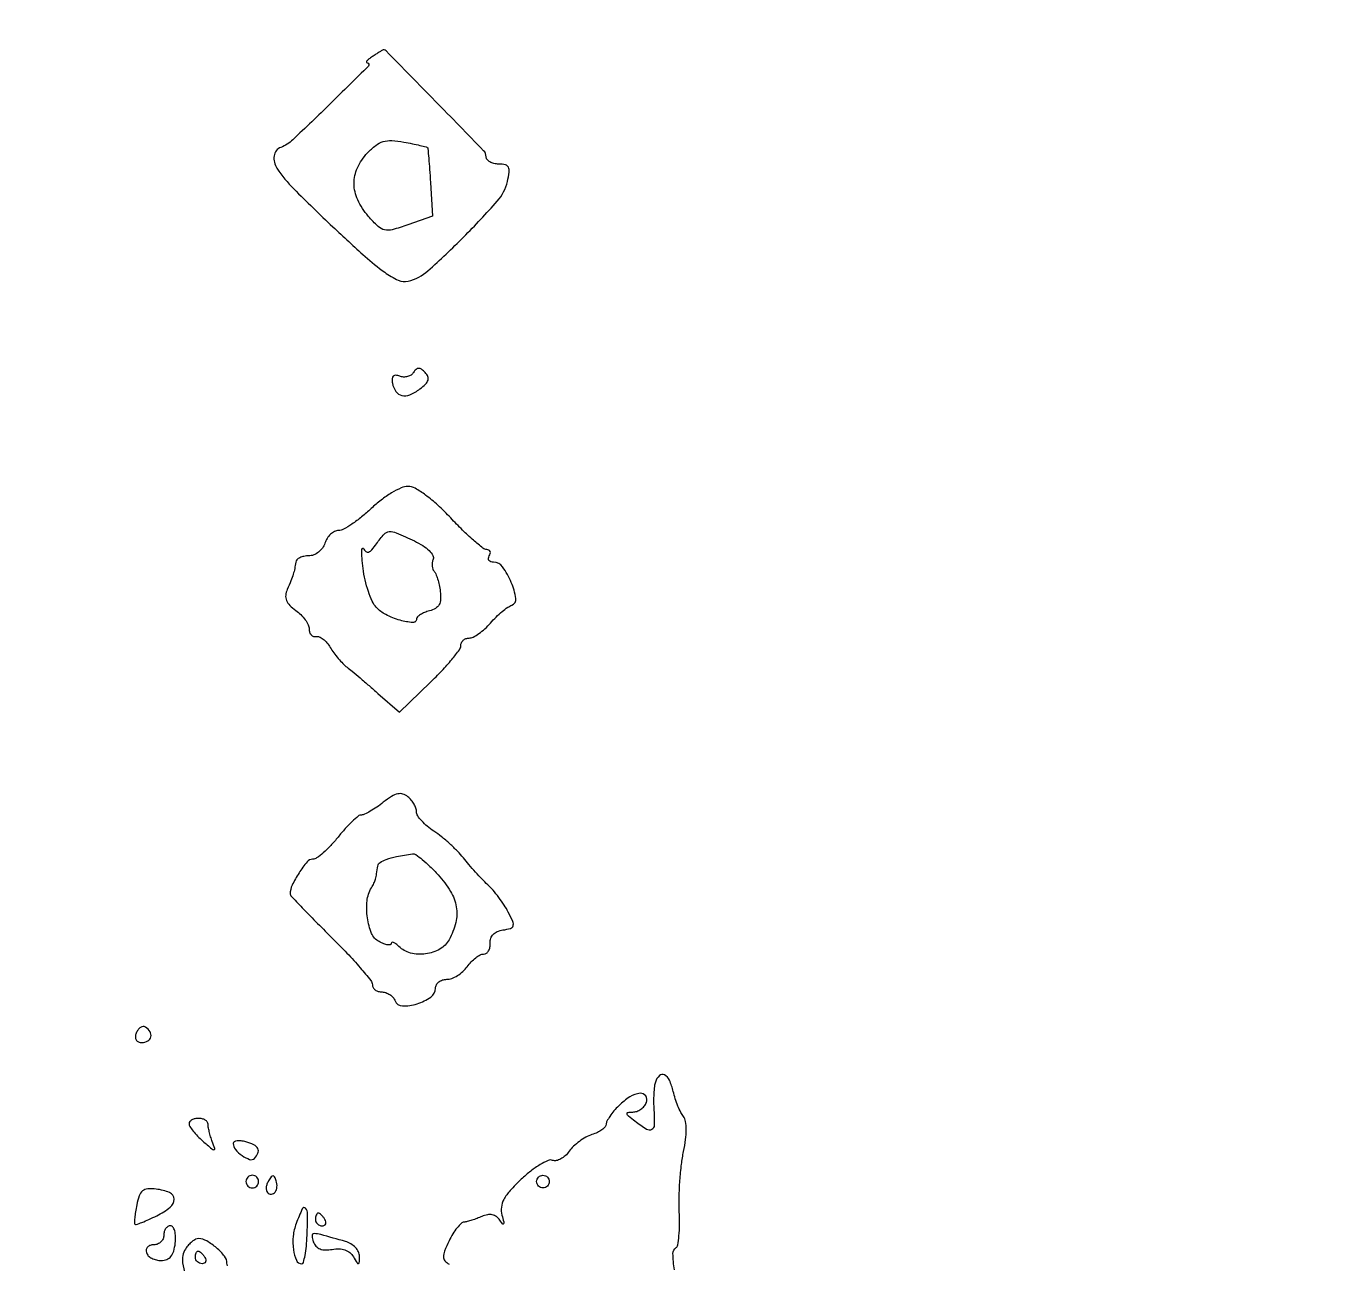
# Model space of a CAD drawing. Extents: x 0 to 4160, y 0 to 3120.
# Drawn here: x 3673.2 to 3879.4, y 727 to 922.8 of the extents above; entities that cross this region are included whole.
import ezdxf

# ---------------------------------------------------------------- set-up
doc = ezdxf.new("R2010")
doc.units = 0

msp = doc.modelspace()

# ---------------------------------------------------------------- linework, layer by layer
for points in [[(4159.499279, 606.274193, 0.000001), (4159.667734, 974.478125, 0.000057), (4159.806661, 1380.08378, 0.000034), (4159.883999, 1862.25)], [(757.647081, 3119.740147, 0.000002), (520.492565, 3119.487217, 0.4139)], [(1964.75, 0.149832, 0.000016), (2717.930904, 0.232101, 0.000028), (3351.473438, 0.357111)], [(3775.800207, 726.039654, -0.027098), (3775.575178, 728.620982, -0.268699), (3776.069626, 729.543031, 0.220039), (3776.348541, 729.965012, 0.015687), (3776.520627, 731.39822, 0.019761), (3776.607599, 733.186012, 0.013499), (3776.571187, 735.219669, -0.017465), (3776.548109, 737.533776, -0.011721), (3776.676092, 740.176197, -0.011813), (3776.920838, 742.732182, -0.022764), (3777.257753, 744.760409, 0.02018), (3777.581088, 746.646551, 0.033743), (3777.680721, 748.252453, 0.040584), (3777.571209, 749.513549, 0.12529), (3777.227349, 750.289743, -0.051948), (3776.816456, 750.941497, -0.018225), (3776.362324, 751.952299, -0.017869), (3775.940222, 753.108384, -0.019965), (3775.618835, 754.25, 0.04614), (3775.018144, 756.022738, 0.167867), (3774.218028, 756.878932, 0.32542), (3773.427682, 756.765448, 0.117363), (3772.783518, 755.75, 0.056344), (3772.630034, 755.060659, 0.014194), (3772.540152, 753.9125, 0.014306), (3772.51212, 752.585934, 0.01399), (3772.559512, 751.25, -0.01949), (3772.616164, 748.934756, -0.265018), (3772.203233, 748.234234, -0.277769), (3771.407659, 748.251614, -0.020964), (3769.55887, 749.531803, -0.010934), (3768.546442, 750.332961, -0.161632), (3768.309351, 750.71196, -0.435996), (3768.459121, 750.938686, -0.041204), (3769.201882, 751, 0.085793), (3769.850497, 751.112119, 0.066274), (3770.489765, 751.440625, 0.066021), (3771.023159, 751.926582, 0.083605), (3771.361626, 752.5, 0.236874), (3771.258024, 753.545543, 0.287823), (3770.386105, 753.962817, 0.112086), (3768.73623, 753.384058, 0.056254), (3767, 752, 0.021392), (3766.234363, 751.165888, 0.025333), (3765.5875, 750.313545, 0.025423), (3765.122885, 749.55181, 0.124859), (3765, 749.067388, -0.183639), (3764.845037, 748.659693, -0.053421), (3764.339063, 748.199919, -0.045927), (3763.611268, 747.764581, -0.035332), (3762.75, 747.423928, 0.049728), (3761.78959, 747.011766, 0.031639), (3760.763272, 746.356801, 0.031648), (3759.828394, 745.578043, 0.049981), (3759.146245, 744.789366, -0.052913), (3758.534012, 744.089833, -0.061511), (3757.816563, 743.574104, -0.07153), (3757.107353, 743.309119, -0.146322), (3756.520684, 743.353689, 0.198019), (3755.807228, 743.336155, 0.031631), (3754.542401, 742.679612, 0.0309), (3753.07306, 741.666132, 0.022653), (3751.572043, 740.37363, 0.019178), (3749.791244, 738.559963, 0.060882), (3748.810351, 737.175155, 0.092935), (3748.419542, 735.95235, 0.0997), (3748.51311, 734.702766, -0.0074), (3748.794997, 733.63749, -0.163847), (3748.769429, 733.322223, -0.563404), (3748.613501, 733.300422, -0.01971), (3748.166431, 733.895717, 0.084748), (3747.628904, 734.445839, 0.106034), (3746.977773, 734.73397, 0.096026), (3746.214954, 734.744546, 0.058721), (3745.350925, 734.482084, -0.013782), (3744.569915, 734.165917, -0.012829), (3743.753917, 733.88511, -0.012929), (3743.016052, 733.672997, -0.04171), (3742.513475, 733.586367, 0.17122), (3742.045346, 733.373667, 0.033131), (3741.409616, 732.675932, 0.031777), (3740.743935, 731.721788, 0.024677), (3740.140992, 730.608297, 0.015865), (3739.428443, 728.991963, 0.096266), (3739.255082, 728.097982, 0.178967), (3739.484187, 727.479163, 0.088184), (3740.142454, 726.940155, -0.08927)], [(3705.066467, 726.663568, -0.079164), (3705, 727.08074, 0.169531), (3704.6192, 728.171558, 0.046815), (3703.342691, 729.500438, 0.047335), (3701.796945, 730.597752, 0.123397), (3700.494885, 730.968197, 0.128899), (3700.034662, 730.862982, 0.048037), (3699.474383, 730.498192, 0.043587), (3698.911186, 729.962624, 0.04019), (3698.432274, 729.323521, 0.181271), (3697.984602, 727.160674, 0.038385), (3698.882608, 723.347337, 0.038163)]]:
    msp.add_lwpolyline(points, format="xyb")
for points in [[(3728, 918, 0.019703), (3727.467939, 917.625644, 0.055007), (3727.13838, 917.310881, 0.183871), (3727.070925, 917.116969, 0.399166), (3727.173209, 917.015313, -0.660374), (3727.376763, 916.506842, -0.00248), (3721.362709, 910.565017, -0.004053), (3715.430926, 904.855687, -0.098259), (3713.497828, 903.63754, 0.277045), (3712.454973, 902.304484, 0.177883), (3712.91347, 900.335292, 0.051182), (3715.574914, 897.06502, 0.007435), (3721.739799, 891.080722, 0.005734), (3726.839544, 886.384792, 0.02662), (3729.952664, 883.86989, 0.047367), (3732.109089, 882.601729, 0.172391), (3733.666715, 882.452487, 0.12111), (3736.798608, 884.110755, 0.015011), (3742.444753, 889.455867, 0.01493), (3747.761734, 895.130143, 0.122745), (3749.381117, 898.25, 0.023621), (3749.663618, 899.7408, 0.151115), (3749.54264, 900.490842, 0.223764), (3749.051373, 900.880565, 0.057656), (3748.019052, 901, -0.055213), (3747.246695, 901.08555, -0.074805), (3746.593097, 901.339027, -0.094265), (3746.154664, 901.713794, -0.170513), (3746, 902.154134, 0.195184), (3745.61046, 903.113999, 0.00091), (3737.947458, 910.971598, 0.000662), (3730.168295, 918.898305, 0.342359), (3729.52638, 918.984687, 0.011736), (3729.505441, 918.971867, 0.000013), (3729.067124, 918.689119, 0.000124), (3728.576983, 918.37275, 0.000076)], [(3736.698989, 903.628493, -0.177838), (3736.785246, 903.449159, -0.001567), (3736.927947, 901.92235, -0.005166), (3737.069241, 900.153859, -0.003281), (3737.198989, 898.091561), (3737.5, 892.747766), (3733.612325, 891.378566, -0.016883), (3731.159375, 890.606695, -0.122573), (3729.933915, 890.573393, -0.138257), (3728.905296, 891.124074, -0.023553), (3727.363546, 892.754683, -0.068099), (3725.69546, 895.332604, -0.106822), (3725.107523, 897.895689, -0.111997), (3725.639347, 900.385777, -0.08035), (3727.237082, 902.752363, -0.038306), (3728.553723, 903.954651, -0.093258), (3729.716652, 904.556362, -0.087872), (3731.061847, 904.713388, -0.031391), (3732.987082, 904.477629, -0.004004), (3734.347753, 904.212246, -0.006066), (3735.526533, 903.957596, -0.002592), (3736.526458, 903.723391, -0.134609)], [(3734.511717, 868.018959, -0.107068), (3734.12769, 867.620453, -0.081839), (3733.575189, 867.368895, -0.077578), (3732.942164, 867.299556, -0.080338), (3732.326201, 867.42832, 0.067303), (3731.695778, 867.577263, 0.218587), (3731.299671, 867.440345, 0.197283), (3731.119668, 867.035121, 0.055062), (3731.177351, 866.329359, 0.099467), (3731.723911, 864.999126, 0.196734), (3732.653888, 864.370833, 0.154386), (3733.941977, 864.500981, 0.057244), (3735.540437, 865.4192, 0.033462), (3736.435923, 866.177563, 0.124367), (3736.82167, 866.801461, 0.182376), (3736.789479, 867.39161, 0.090889), (3736.362868, 868.019812, 0.041569), (3735.773277, 868.526445, 0.158108), (3735.317363, 868.674076, 0.19128), (3734.915538, 868.514302, 0.065286)], [(3727.816754, 846.491326, -0.018689), (3726.296653, 845.154644, -0.022774), (3724.775023, 844.025577, -0.022119), (3723.43436, 843.206192, -0.126765), (3722.634142, 843, 0.11832), (3722.013519, 842.851051, 0.070585), (3721.388749, 842.4125, 0.064262), (3720.854612, 841.764648, 0.063538), (3720.5, 841, -0.081113), (3720.112489, 840.235622, -0.069591), (3719.483985, 839.5875, -0.071315), (3718.718828, 839.149993, -0.094537), (3717.932612, 839, 0.049281), (3717.183954, 838.92603, 0.063942), (3716.530986, 838.70625, 0.078501), (3716.066704, 838.382399, 0.171835), (3715.875, 838, -0.019182), (3715.709619, 836.992598, -0.025182), (3715.477752, 836.089913, -0.020256), (3715.116789, 835.07686, -0.007586), (3714.532173, 833.686229, 0.079227), (3714.291345, 832.762414, 0.120823), (3714.409363, 831.94616, 0.100798), (3714.920036, 831.175123, 0.043497), (3715.86854, 830.379525, -0.041284), (3716.684052, 829.701594, -0.041732), (3717.373884, 828.901173, -0.045159), (3717.84999, 828.102663, -0.112318), (3718, 827.443296, 0.076765), (3718.08226, 826.91066, 0.109213), (3718.321086, 826.497406, 0.129562), (3718.676978, 826.268525, 0.135491), (3719.093058, 826.25, -0.160004), (3719.595263, 826.203428, -0.061835), (3720.204882, 825.843532, -0.052961), (3720.819606, 825.256172, -0.043673), (3721.343058, 824.515217, 0.025766), (3721.895409, 823.670815, 0.017866), (3722.600773, 822.774104, 0.018064), (3723.342146, 821.959515, 0.035016), (3724, 821.375169, -0.008846), (3724.795038, 820.740129, -0.002273), (3726.056534, 819.685713, -0.002314), (3727.484938, 818.469358, -0.00235), (3728.894583, 817.246114), (3732.289166, 814.272324), (3737.144583, 818.952324, 0.011743), (3739.004471, 820.831248, 0.016307), (3740.573721, 822.605326, 0.012781), (3741.772855, 824.131279, 0.161502), (3742, 824.816162, -0.110696), (3742.101227, 825.267786, -0.099984), (3742.387651, 825.652248, -0.094825), (3742.815804, 825.910126, -0.088487), (3743.319665, 826, 0.119949), (3743.965458, 826.157186, 0.033686), (3744.859445, 826.698994, 0.031904), (3745.819273, 827.468831, 0.028837), (3746.708324, 828.379553, -0.019523), (3747.59447, 829.321769, -0.019913), (3748.545791, 830.185526, -0.020141), (3749.429554, 830.867314, -0.073901), (3750.058132, 831.186044, 0.367236), (3750.711446, 832.263312, 0.059774), (3749.985784, 834.804595, 0.054758), (3748.619742, 837.264269, 0.243241), (3747.196872, 838, -0.081788), (3746.740811, 838.075103, -0.160288), (3746.449767, 838.29375, -0.182884), (3746.367757, 838.619199, -0.110106), (3746.5, 839, 0.078613), (3746.660133, 839.382293, 0.156525), (3746.637172, 839.70625, 0.185084), (3746.438115, 839.921075, 0.114864), (3746.09909, 840, -0.17147), (3745.497447, 840.212577, -0.01029), (3744.005617, 841.46875, -0.01447), (3742.269081, 843.084454, -0.010117), (3740.403231, 845, 0.018591), (3738.371769, 847.016066, 0.027638), (3736.438263, 848.609108, 0.030346), (3734.757739, 849.693916, 0.129885), (3733.613158, 849.991326, 0.106163), (3732.556681, 849.759912, 0.029022), (3731.038787, 848.959623, 0.027972), (3729.382042, 847.828238, 0.025898)], [(3734.652391, 841.360662, -0.031171), (3735.981905, 840.625018, -0.051582), (3736.985699, 839.82848, -0.068337), (3737.574032, 839.071174, -0.226358), (3737.622421, 838.458427, 0.055888), (3737.484342, 837.928185, 0.055667), (3737.46686, 837.379806, 0.060962), (3737.565532, 836.895828, 0.116144), (3737.77338, 836.559953, -0.100478), (3738.040733, 836.156403, -0.021734), (3738.322334, 835.363778, -0.021843), (3738.572533, 834.400914, -0.019358), (3738.749645, 833.380379, -0.044888), (3738.803501, 832.140555, -0.115335), (3738.560526, 831.282543, -0.133391), (3737.991004, 830.696183, -0.069856), (3737.045166, 830.30156, 0.032026), (3736.262105, 830.042228, 0.043831), (3735.600768, 829.705087, 0.051125), (3735.137959, 829.344997, 0.204642), (3735, 829.022041, -0.434801), (3734.39415, 828.457054, -0.053365), (3732.397013, 828.813059, -0.047132), (3730.142327, 829.706369, -0.091204), (3728.607455, 830.881263, -0.077435), (3727.987453, 831.82552, -0.025491), (3727.376455, 833.375598, -0.024693), (3726.864057, 835.190781, -0.025594), (3726.540363, 837.026125, -0.009098), (3726.367629, 838.662026, -0.026442), (3726.328839, 839.798006, -0.12202), (3726.432607, 840.185619, -0.613744), (3726.599462, 840.179852, 0.106552), (3726.97274, 839.686399, 0.271225), (3727.398076, 839.60849, 0.130107), (3727.925731, 839.975164, 0.023434), (3728.66342, 840.929852, -0.028886), (3729.85422, 842.436714, -0.195553), (3730.689563, 842.848548, -0.120853), (3731.78672, 842.661648, -0.008449)], [(3729.733638, 800.00512, -0.015969), (3728.690788, 799.237421, -0.019407), (3727.66531, 798.589004, -0.018303), (3726.773883, 798.115327, -0.113439), (3726.272103, 798, 0.173498), (3725.771902, 797.821046, 0.017521), (3724.807973, 796.971875, 0.020314), (3723.704498, 795.840576, 0.01481), (3722.569127, 794.5, -0.019862), (3721.410658, 793.159837, -0.025462), (3720.237355, 792.028125, -0.024832), (3719.190526, 791.204227, -0.15552), (3718.54981, 791, 0.225164), (3717.673341, 790.584223, 0.028006), (3716.398617, 788.831926, 0.03203), (3715.31483, 786.889283, 0.111672), (3715, 785.497243, 0.191493), (3715.108378, 785.224638, 0.001262), (3716.909375, 783.327234, 0.004745), (3719.00831, 781.168491, 0.002984), (3721.5, 778.683829, -0.008288), (3723.990498, 776.147098, -0.012113), (3726.090625, 773.825727, -0.007625), (3727.753823, 771.834713, -0.171832), (3728, 771.139533, 0.133381), (3728.118022, 770.704978, 0.100506), (3728.449844, 770.334738, 0.08751), (3728.946205, 770.085623, 0.072772), (3729.531385, 770, -0.084231), (3730.157572, 769.893757, -0.066099), (3730.773129, 769.582516, -0.066205), (3731.285186, 769.122085, -0.085157), (3731.608144, 768.578778, 0.305774), (3732.750345, 767.778943, 0.081018), (3735.070414, 768.116015, 0.075874), (3737.269879, 769.198673, 0.245225), (3738, 770.597825, -0.126069), (3738.137008, 771.132574, -0.100774), (3738.522652, 771.588111, -0.089968), (3739.099521, 771.894307, -0.077283), (3739.779241, 772, 0.091287), (3740.565449, 772.144747, 0.047927), (3741.459276, 772.5875, 0.045499), (3742.316802, 773.234851, 0.052224), (3743, 774, -0.035139), (3743.637825, 774.765337, -0.037985), (3744.36121, 775.4125, -0.0411), (3745.061421, 775.863047, -0.123015), (3745.609648, 776, 0.153184), (3746.043912, 776.136242, 0.108172), (3746.393841, 776.51392, 0.087916), (3746.604817, 777.08062, 0.065149), (3746.638889, 777.749516, -0.102138), (3746.732156, 778.49569, -0.112633), (3747.113491, 779.114546, -0.099253), (3747.771315, 779.561097, -0.064282), (3748.660686, 779.807363, 0.034177), (3749.871815, 780.065595, 0.255397), (3750.275736, 780.463982, 0.178235), (3750.235584, 781.12605, 0.016312), (3749.512381, 782.638775, 0.025353), (3748.870115, 783.736774, 0.015979), (3748.016644, 784.952913, 0.016039), (3747.098334, 786.09795, 0.028193), (3746.258666, 786.973643, -0.013547), (3745.376924, 787.840899, -0.007097), (3744.325032, 788.964621, -0.007054), (3743.278568, 790.147955, -0.010741), (3742.406971, 791.207231, 0.026662), (3741.478539, 792.265084, 0.015169), (3740.25236, 793.446524, 0.015116), (3738.941823, 794.564458, 0.024088), (3737.75, 795.429527, -0.029655), (3736.697407, 796.211564, -0.035245), (3735.807813, 797.071998, -0.037904), (3735.180733, 797.886978, -0.146039), (3735, 798.492565, 0.08582), (3734.90227, 799.05776, 0.04364), (3734.600902, 799.71546, 0.041649), (3734.161221, 800.357947, 0.048709), (3733.641368, 800.882675, 0.099521), (3732.848433, 801.310043, 0.129937), (3732.028349, 801.340828, 0.085913), (3731.052791, 800.937183, 0.025706)], [(3738.399884, 788.539577, -0.048591), (3740.374992, 785.911351, -0.095182), (3741.287876, 783.468012, -0.102605), (3741.196663, 780.985489, -0.063383), (3740.142536, 778.25, -0.142091), (3738.692311, 776.774333, -0.095379), (3736.43437, 776.022014, -0.094468), (3734.038642, 776.158571, -0.135847), (3732.2, 777.2, 0.029031), (3731.738452, 777.610851, 0.075079), (3731.3525, 777.83154, 0.191032), (3731.110978, 777.829616, 0.305318), (3731, 777.664816, -0.344932), (3730.845748, 777.467821, -0.099285), (3730.432142, 777.449501, -0.056309), (3729.808718, 777.619462, -0.028193), (3729.066866, 777.964214, -0.174063), (3727.885958, 779.271299, -0.062688), (3727.220141, 781.726235, -0.060831), (3727.171338, 784.419147, -0.110102), (3727.86718, 786.5, 0.026069), (3728.245767, 787.20994, 0.038026), (3728.496582, 787.872739, 0.029075), (3728.685069, 788.686489, 0.008984), (3728.875, 789.930449, -0.218775), (3729.22977, 790.490937, -0.059353), (3730.19547, 790.96598, -0.035511), (3731.807834, 791.408052, -0.01012), (3734.36513, 791.863818, -0.196586), (3734.86108, 791.7466, -0.01721), (3735.907205, 790.943497, -0.020534), (3737.122709, 789.855265, -0.014491)], [(3690.63617, 763.494256, 0.076022), (3690.502894, 762.882944, 0.151817), (3690.618633, 762.406756, 0.165347), (3690.97324, 762.106064, 0.094172), (3691.531385, 762, 0.128597), (3692.468306, 762.245023, 0.21), (3692.954077, 762.890389, 0.198008), (3692.820919, 763.717023, 0.117169), (3692.104785, 764.435239, 0.160704), (3691.718783, 764.527613, 0.122111), (3691.304103, 764.387051, 0.094924), (3690.922037, 764.024563, 0.064087)], [(3699, 749.154988, 0.143045), (3699.128943, 748.713504, 0.024913), (3699.63731, 747.998607, 0.025288), (3700.338903, 747.196285, 0.020292), (3701.169565, 746.404988, 0.003397), (3702.583722, 745.180201, 0.166053), (3702.92536, 745.044592, 0.52211), (3703.051643, 745.20825, 0.011321), (3702.669565, 746.331787, -0.014296), (3702.413259, 747.100457, -0.013607), (3702.196685, 747.895212, -0.013689), (3702.043774, 748.607536, -0.046053), (3702, 749.081787, 0.16037), (3701.884702, 749.432018, 0.096657), (3701.559375, 749.730275, 0.078243), (3701.073654, 749.931713, 0.05931), (3700.5, 750, 0.054379), (3699.926168, 749.937406, 0.074067), (3699.440625, 749.751778, 0.093691), (3699.114797, 749.477412, 0.172711)], [(3706, 746.028825, 0.175957), (3706.342607, 745.085413, 0.065231), (3707.398137, 744.114192, 0.069643), (3708.588367, 743.502863, 0.287777), (3709.342009, 743.675343, 0.094692), (3709.900781, 744.498124, 0.224144), (3709.87675, 745.22076, 0.162897), (3709.256541, 745.826501, 0.048754), (3708, 746.289749, 0.035179), (3707.233426, 746.433563, 0.061289), (3706.5875, 746.428845, 0.092691), (3706.153645, 746.287674, 0.274434)], [(3708, 740, 0.099038), (3708.076342, 739.618362, 0.097945), (3708.29375, 739.29375, 0.097945), (3708.618362, 739.076342, 0.099038), (3709, 739, 0.099038), (3709.381638, 739.076342, 0.097945), (3709.70625, 739.29375, 0.097945), (3709.923658, 739.618362, 0.099038), (3710, 740, 0.099038), (3709.923658, 740.381638, 0.097945), (3709.70625, 740.70625, 0.097945), (3709.381638, 740.923658, 0.099038), (3709, 741, 0.099038), (3708.618362, 740.923658, 0.097945), (3708.29375, 740.70625, 0.097945), (3708.076342, 740.381638, 0.099038)], [(3711.582949, 740.134215, 0.052326), (3711.327923, 739.604943, 0.061761), (3711.20609, 739.06291, 0.07231), (3711.228156, 738.59012, 0.149701), (3711.399864, 738.266802, 0.208213), (3712.031223, 738.018401, 0.228122), (3712.610436, 738.323111, 0.143258), (3712.913564, 739.144952, 0.097944), (3712.787251, 740.138246, 0.033951), (3712.536207, 740.749629, 0.286646), (3712.294341, 740.899578, 0.233206), (3712.012891, 740.759582, 0.024362)], [(3756, 740, -0.099038), (3755.923658, 739.618362, -0.097945), (3755.70625, 739.29375, -0.097945), (3755.381638, 739.076342, -0.099038), (3755, 739, -0.099038), (3754.618362, 739.076342, -0.097945), (3754.29375, 739.29375, -0.097945), (3754.076342, 739.618362, -0.099038), (3754, 740, -0.099038), (3754.076342, 740.381638, -0.097945), (3754.29375, 740.70625, -0.097945), (3754.618362, 740.923658, -0.099038), (3755, 741, -0.099038), (3755.381638, 740.923658, -0.097945), (3755.70625, 740.70625, -0.097945), (3755.923658, 740.381638, -0.099038)], [(3690.715238, 736.304174, 0.009574), (3690.526921, 735.211202, 0.014296), (3690.408083, 734.249015, 0.00921), (3690.347667, 733.454315, 0.21131), (3690.425974, 733.245664, 0.29165), (3690.632811, 733.197734, 0.007888), (3691.545863, 733.536855, 0.013999), (3692.638654, 733.998101, 0.008838), (3693.888188, 734.594108, 0.050965), (3696.015853, 735.941666, 0.235557), (3696.620441, 737.220271, 0.297048), (3695.920153, 738.247224, 0.069088), (3693.799814, 738.804174, 0.047297), (3692.456249, 738.836946, 0.15394), (3691.637608, 738.514122, 0.139559), (3691.105281, 737.756309, 0.036334)], [(3715.949783, 733.367918, 0.06587), (3715.47523, 731.357209, 0.058977), (3715.512964, 729.212976, 0.070322), (3715.986079, 727.541423, 0.29694), (3716.817388, 727.00002, 0.338351), (3717.094156, 727.211536, 0.019427), (3717.350489, 728.321903, 0.023144), (3717.557851, 729.774954, 0.014227), (3717.673637, 731.50002, 0.007463), (3717.754595, 734.92379, 0.190773), (3717.425499, 735.776572, 0.536017), (3716.922369, 735.696095, 0.016196)], [(3719, 734, 0.105053), (3719.081062, 733.618444, 0.099167), (3719.311086, 733.29375, 0.09642), (3719.654762, 733.076123, 0.093332), (3720.059017, 733, 0.108972), (3720.413961, 733.078288, 0.182303), (3720.6254, 733.29375, 0.161196), (3720.656512, 733.6179, 0.082592), (3720.5, 734, 0.029505), (3720.231006, 734.382774, 0.035638), (3719.933975, 734.70625, 0.038439), (3719.65171, 734.934461, 0.151918), (3719.440983, 735, 0.210953), (3719.272352, 734.92554, 0.081139), (3719.129539, 734.70625, 0.061769), (3719.032345, 734.382849, 0.042167)], [(3695, 731.5, -0.104701), (3694.878822, 730.927659, -0.099106), (3694.534896, 730.440625, -0.096515), (3694.021059, 730.114204, -0.09365), (3693.416667, 730, 0.081814), (3692.843379, 729.905562, 0.123964), (3692.420833, 729.632812, 0.143626), (3692.216302, 729.225766, 0.126183), (3692.25, 728.75, 0.121084), (3692.551596, 728.27187, 0.06892), (3693.107292, 727.867188, 0.062336), (3693.819411, 727.593194, 0.060772), (3694.583333, 727.5, 0.094962), (3695.468024, 727.669553, 0.128208), (3696.121779, 728.149968, 0.100057), (3696.562925, 728.992009, 0.042169), (3696.816422, 730.25, 0.036601), (3696.860052, 731.303493, 0.058686), (3696.726634, 732.192188, 0.081602), (3696.450684, 732.795321, 0.249719), (3696.066422, 733, 0.139401), (3695.659755, 732.884373, 0.100013), (3695.313262, 732.559375, 0.085452), (3695.07993, 732.073301, 0.069375)], [(3718.647647, 730.475835, 0.095878), (3719.079217, 729.783752, 0.111438), (3719.718216, 729.346508, 0.092789), (3720.579816, 729.178053, 0.049268), (3721.666571, 729.276593, -0.054485), (3722.735103, 729.362282, -0.076812), (3723.673282, 729.189464, -0.086071), (3724.436332, 728.76544, -0.091012), (3724.994808, 728.116149, 0.006316), (3725.587901, 727.129976, 0.278047), (3725.793949, 727.024189, 0.379153), (3725.933395, 727.165741, 0.008755), (3725.969591, 728.182612, 0.121097), (3725.812799, 728.874185, 0.074463), (3725.33013, 729.560936, 0.067393), (3724.607877, 730.138972, 0.065208), (3723.75, 730.511959, 0.002469), (3719.828774, 731.618135, 0.069385), (3718.781044, 731.756678, 0.424086), (3718.454073, 731.413709, 0.081615)], [(3701.5, 728, -0.082592), (3701.656512, 727.6179, -0.161196), (3701.6254, 727.29375, -0.182303), (3701.413961, 727.078288, -0.108972), (3701.059017, 727, -0.093332), (3700.654762, 727.076123, -0.09642), (3700.311086, 727.29375, -0.099167), (3700.081062, 727.618444, -0.105053), (3700, 728, -0.042167), (3700.032345, 728.382849, -0.061769), (3700.129539, 728.70625, -0.081139), (3700.272352, 728.92554, -0.210953), (3700.440983, 729, -0.151918), (3700.65171, 728.934461, -0.038439), (3700.933975, 728.70625, -0.035638), (3701.231006, 728.382774, -0.029505)]]:
    msp.add_lwpolyline(points, format="xyb", close=True)

doc.saveas('drawing.dxf')
